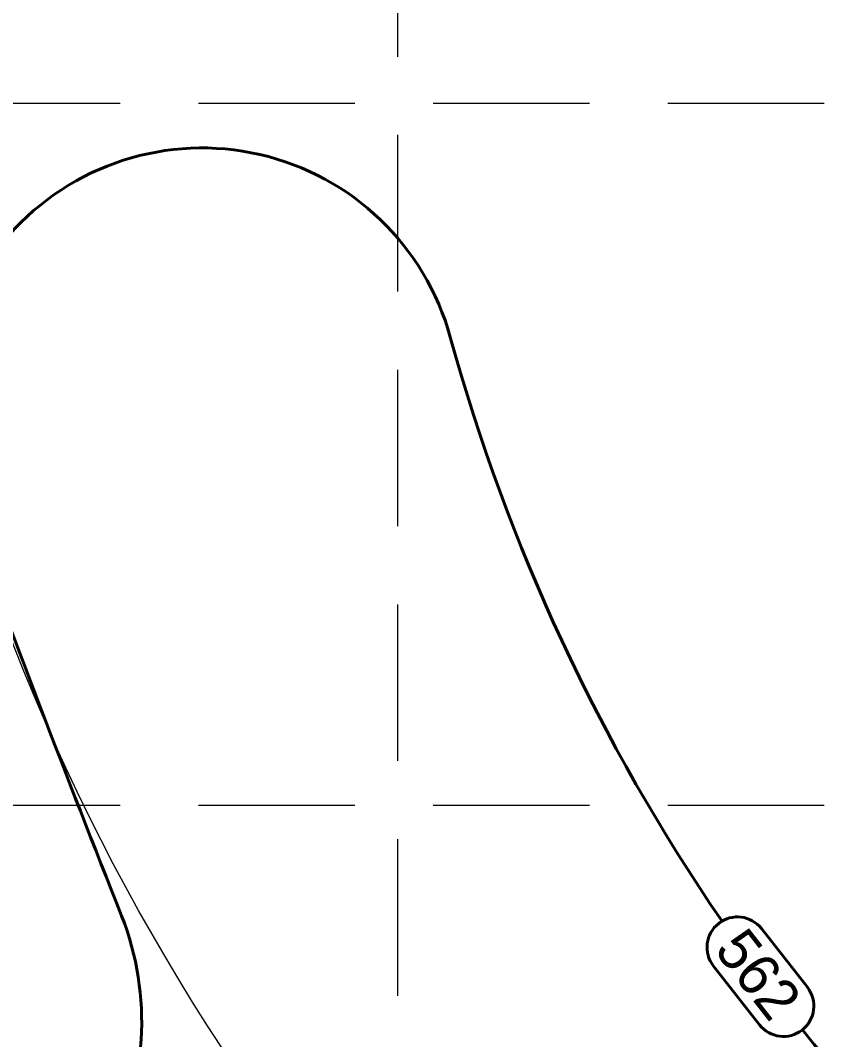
# Model space of a CAD drawing. Header units: feet. Extents: x 10084 to 13321, y 3329 to 8503.
# Drawn here: x 11255.8 to 11349.4, y 5162.8 to 5280 of the extents above; entities that cross this region are included whole.
import ezdxf
from ezdxf.enums import TextEntityAlignment as Align

# ---------------------------------------------------------------- set-up
doc = ezdxf.new("R2010")
doc.units = ezdxf.units.FT
doc.header["$LTSCALE"] = 40
doc.header["$MEASUREMENT"] = 0
doc.linetypes.add('DASHED', pattern=[0.75, 0.5, -0.25])
doc.linetypes.add('HIDDEN', pattern=[0.375, 0.25, -0.125])
for name, color, linetype in [('GRID', 254, 'DASHED'), ('Level 1', 7, 'Continuous'), ('Level 8', 7, 'Continuous')]:
    doc.layers.add(name, color=color, linetype=linetype)
doc.styles.add('Style-CHAR_FAST_FONT', font='CHAR_FAST_FONT.shx')

msp = doc.modelspace()

# ---------------------------------------------------------------- linework, layer by layer
at = {"layer": 'GRID', "color": 252, "linetype": 'HIDDEN', "lineweight": 0, "ltscale": 1.8}
for p, q in [((11299.17, 3736.84), (11299.17, 8418.16)), ((10169.24, 5270.48), (13236.21, 5270.48)), ((10169.24, 5189.77), (13236.21, 5189.77))]:
    msp.add_line(p, q, dxfattribs=at)
at = {"layer": 'Level 1', "color": 35, "linetype": 'Continuous', "lineweight": 40, "flags": 128}
for points in [[(11527.02, 5278.07), (11520.64, 5260.02), (11520.64, 5260.02, 0.132139), (11518.51, 5232.4), (11518.51, 5232.4, -0.200054), (11507.33, 5179.65, 0.16204), (11487.12, 5110.07, -0.509416), (11459.48, 5088.3), (11459.48, 5088.3, -0.157082), (11345.72, 5163.93)], [(11305.21, 5243.58, 0), (11305.21, 5243.58), (11305.21, 5243.58, 1.043708), (11248.86, 5225.45), (11248.86, 5225.45, 0.005702), (11267.39, 5177.03), (11267.39, 5177.03, -0.470354), (11242.9, 5132.46)], [(11340.78, 5164.5), (11335.49, 5171.25), (11335.49, 5171.25), (11335.49, 5171.25, -1), (11341.01, 5175.56), (11341.01, 5175.56), (11341.01, 5175.56), (11346.29, 5168.81), (11346.29, 5168.81, -1), (11340.78, 5164.5)]]:
    msp.add_lwpolyline(points, format="xyb", dxfattribs=at)
at = {"layer": 'Level 1', "color": 35, "linetype": 'Continuous', "lineweight": 40}
msp.add_arc((11520, 5302.69), 222.77, 195.387, 214.528, dxfattribs=at)
at = {"layer": 'Level 8', "color": 7, "linetype": 'Continuous', "lineweight": 0, "extrusion": (0, 0, -1)}
msp.add_arc((-11487.74, 5299.33), 250, 271.0363, 1.0799, dxfattribs=at)

# ---------------------------------------------------------------- texts
at = {"layer": 'Level 1', "color": 35, "linetype": 'Continuous', "lineweight": 40, "style": 'Style-CHAR_FAST_FONT'}
msp.add_text('562', height=4.8, rotation=308.0676, dxfattribs=at).set_placement((11339.25, 5176.02), align=Align.TOP_LEFT)

doc.saveas('drawing.dxf')
